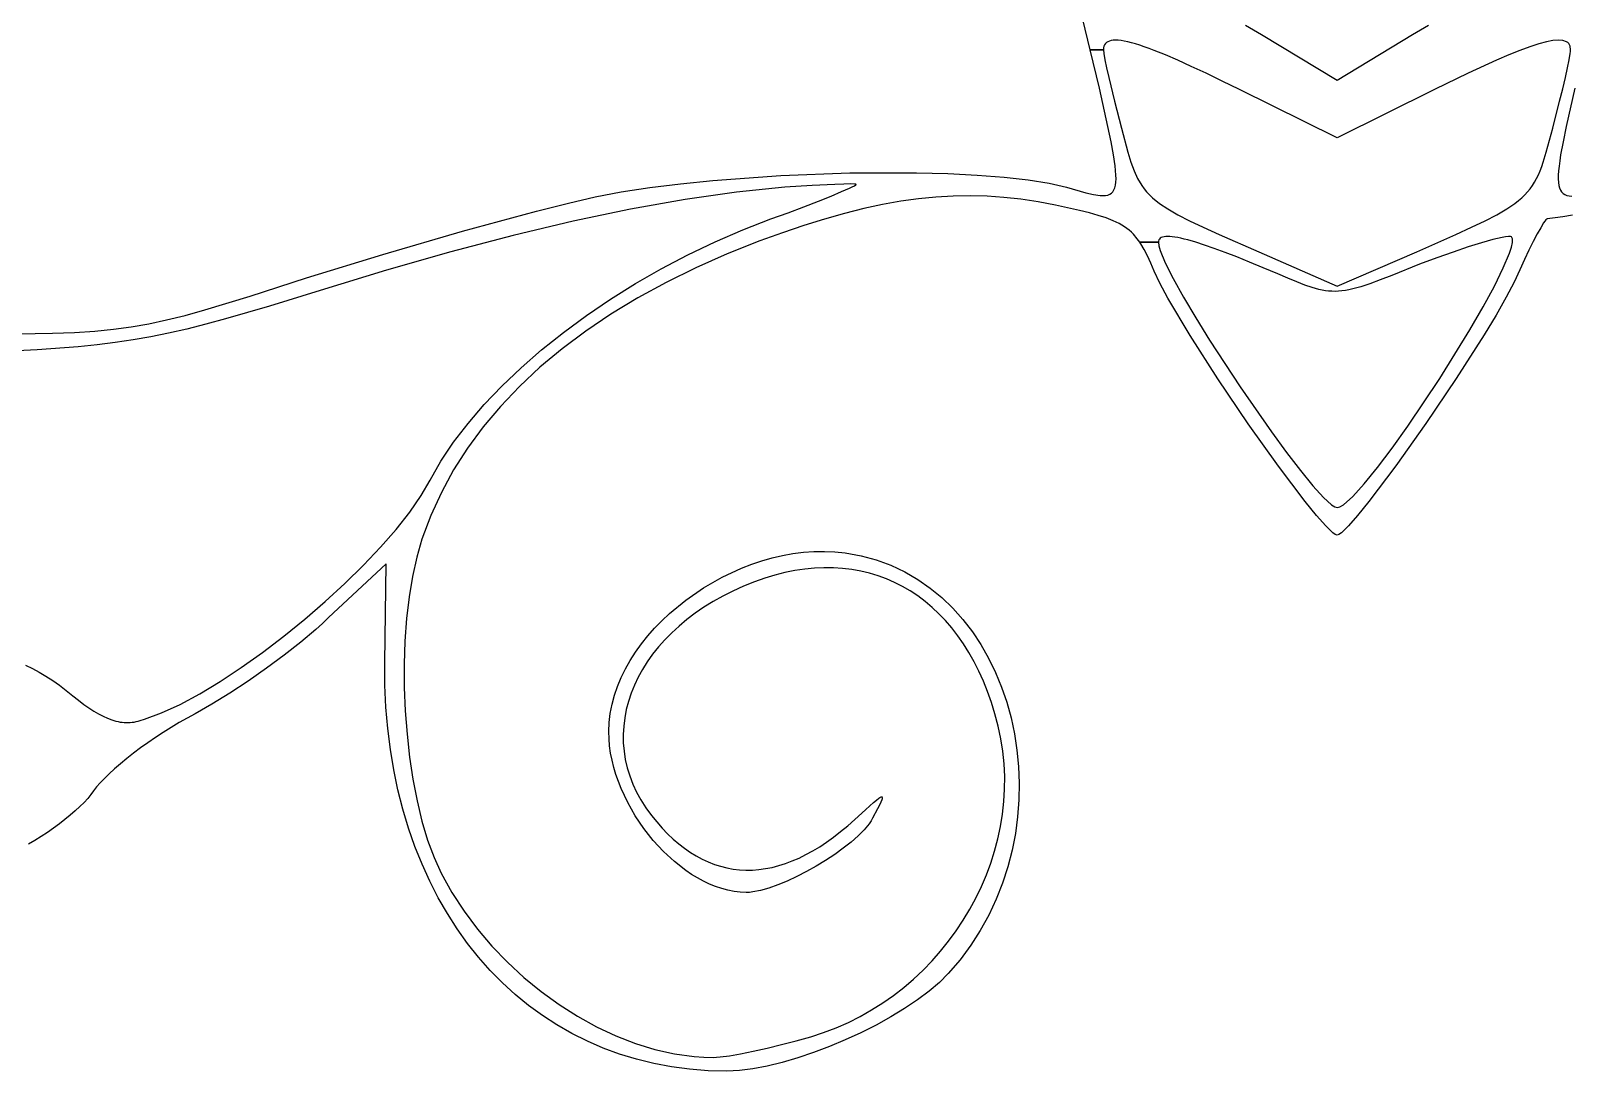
# Model space of a CAD drawing. Extents: x -119 to 121, y -47 to 51.
# Drawn here: x 69.44 to 77.35, y 36.53 to 41.87 of the extents above; entities that cross this region are included whole.
import ezdxf

# ---------------------------------------------------------------- set-up
doc = ezdxf.new("R2010")
doc.units = 0
doc.layers.add('BLACK', color=7, linetype='CONTINUOUS')

msp = doc.modelspace()

# ---------------------------------------------------------------- linework, layer by layer
at = {"layer": 'BLACK', "linetype": 'CONTINUOUS'}
for p, q in [((74.8842, 41.7731), (74.847, 41.9283)), ((75.6826, 41.8991), (75.7642, 41.8507)), ((75.7642, 41.8507), (76.1523, 41.6179)), ((76.1523, 41.6179), (76.5403, 41.8507)), ((76.5403, 41.8507), (76.6219, 41.8991)), ((74.9317, 41.5755), (74.8842, 41.7731)), ((74.8842, 41.7731), (74.9528, 41.7731)), ((74.9528, 41.7731), (74.8842, 41.7731)), ((74.9534, 41.7825), (74.9528, 41.7731)), ((74.9528, 41.7731), (74.9547, 41.7535)), ((74.9552, 41.791), (74.9534, 41.7825)), ((74.9583, 41.7984), (74.9552, 41.791)), ((74.9626, 41.8048), (74.9583, 41.7984)), ((74.9681, 41.8103), (74.9626, 41.8048)), ((74.975, 41.8147), (74.9681, 41.8103)), ((74.9831, 41.8181), (74.975, 41.8147)), ((74.9925, 41.8205), (74.9831, 41.8181)), ((75.0033, 41.8219), (74.9925, 41.8205)), ((75.0153, 41.8223), (75.0033, 41.8219)), ((75.0288, 41.8216), (75.0153, 41.8223)), ((75.0436, 41.82), (75.0288, 41.8216)), ((75.0598, 41.8173), (75.0436, 41.82)), ((75.0774, 41.8136), (75.0598, 41.8173)), ((75.0964, 41.8089), (75.0774, 41.8136)), ((75.1169, 41.8031), (75.0964, 41.8089)), ((75.1388, 41.7963), (75.1169, 41.8031)), ((75.1621, 41.7884), (75.1388, 41.7963)), ((75.1869, 41.7796), (75.1621, 41.7884)), ((75.2133, 41.7697), (75.1869, 41.7796)), ((75.2705, 41.7467), (75.2133, 41.7697)), ((77.0913, 41.7697), (77.0341, 41.7467)), ((77.1424, 41.7884), (77.0913, 41.7697)), ((77.1877, 41.8031), (77.1424, 41.7884)), ((77.2271, 41.8136), (77.1877, 41.8031)), ((77.2609, 41.82), (77.2271, 41.8136)), ((77.2892, 41.8223), (77.2609, 41.82)), ((77.312, 41.8205), (77.2892, 41.8223)), ((77.3296, 41.8147), (77.312, 41.8205)), ((77.3364, 41.8103), (77.3296, 41.8147)), ((77.3419, 41.8048), (77.3364, 41.8103)), ((77.3462, 41.7984), (77.3419, 41.8048)), ((77.3493, 41.791), (77.3462, 41.7984)), ((77.3517, 41.7731), (77.3493, 41.791)), ((77.3498, 41.7535), (77.3512, 41.7649)), ((77.3512, 41.7649), (77.3517, 41.7731)), ((74.9547, 41.7535), (74.9602, 41.7222)), ((74.9602, 41.7222), (74.9688, 41.6806)), ((75.3338, 41.7195), (75.2705, 41.7467)), ((75.4035, 41.6881), (75.3338, 41.7195)), ((75.4795, 41.6525), (75.4035, 41.6881)), ((76.9707, 41.7195), (76.825, 41.6525)), ((77.0341, 41.7467), (76.9707, 41.7195)), ((77.3357, 41.6806), (77.3443, 41.7222)), ((77.3443, 41.7222), (77.3498, 41.7535)), ((74.9688, 41.6806), (74.9802, 41.6302)), ((74.9802, 41.6302), (75.0094, 41.5092)), ((75.5621, 41.6126), (75.4795, 41.6525)), ((75.6513, 41.5685), (75.5621, 41.6126)), ((76.825, 41.6525), (76.6532, 41.5685)), ((77.3107, 41.5726), (77.3244, 41.6302)), ((77.3244, 41.6302), (77.3357, 41.6806)), ((74.9753, 41.3798), (74.9317, 41.5755)), ((76.1523, 41.3215), (75.6513, 41.5685)), ((76.6532, 41.5685), (76.1523, 41.3215)), ((77.2952, 41.5092), (77.3107, 41.5726)), ((77.3729, 41.5755), (77.3292, 41.3798)), ((75.0094, 41.5092), (75.0445, 41.3709)), ((77.26, 41.3709), (77.2952, 41.5092)), ((74.9918, 41.3007), (74.9753, 41.3798)), ((75.0445, 41.3709), (75.078, 41.2473)), ((77.2265, 41.2473), (77.26, 41.3709)), ((77.3292, 41.3798), (77.3128, 41.3007)), ((75.0044, 41.2332), (74.9918, 41.3007)), ((77.3128, 41.3007), (77.3002, 41.2331)), ((75.0129, 41.1766), (75.0044, 41.2332)), ((75.078, 41.2473), (75.0937, 41.1964)), ((77.2108, 41.1964), (77.2265, 41.2473)), ((77.3002, 41.2331), (77.2955, 41.2035)), ((73.2959, 41.1274), (73.6502, 41.1407)), ((73.6502, 41.1407), (73.9923, 41.1418)), ((73.9923, 41.1418), (74.153, 41.1377)), ((74.153, 41.1377), (74.3038, 41.1303)), ((74.3038, 41.1303), (74.4424, 41.1196)), ((75.017, 41.1302), (75.0129, 41.1766)), ((75.0173, 41.1105), (75.017, 41.1302)), ((75.0937, 41.1964), (75.1101, 41.1517)), ((75.1101, 41.1517), (75.1283, 41.112)), ((77.1764, 41.112), (77.1857, 41.1312)), ((77.1857, 41.1312), (77.1945, 41.1517)), ((77.1945, 41.1517), (77.2028, 41.1734)), ((77.2028, 41.1734), (77.2108, 41.1964)), ((77.2879, 41.1298), (77.2877, 41.1101)), ((77.2893, 41.1519), (77.2879, 41.1298)), ((77.2919, 41.1764), (77.2893, 41.1519)), ((77.2955, 41.2035), (77.2919, 41.1764)), ((72.4765, 41.0433), (72.6236, 41.0657)), ((72.6236, 41.0657), (72.7814, 41.0854)), ((72.7814, 41.0854), (72.9476, 41.1023)), ((72.9476, 41.1023), (73.2959, 41.1274)), ((73.3159, 41.0675), (73.0688, 41.0425)), ((73.4566, 41.0767), (73.3159, 41.0675)), ((73.5735, 41.0825), (73.4566, 41.0767)), ((73.6188, 41.084), (73.5735, 41.0825)), ((73.6077, 41.0451), (73.6482, 41.063)), ((73.6533, 41.0844), (73.6188, 41.084)), ((73.6482, 41.063), (73.663, 41.07)), ((73.6752, 41.0837), (73.6533, 41.0844)), ((73.663, 41.07), (73.6739, 41.0755)), ((73.6739, 41.0755), (73.6805, 41.0794)), ((73.6809, 41.0828), (73.6752, 41.0837)), ((73.6805, 41.0794), (73.6822, 41.0808)), ((73.6828, 41.0817), (73.6809, 41.0828)), ((73.6822, 41.0808), (73.6828, 41.0817)), ((74.4424, 41.1196), (74.5666, 41.1056)), ((74.5666, 41.1056), (74.674, 41.0883)), ((74.674, 41.0883), (74.7623, 41.0675)), ((74.7623, 41.0675), (74.8622, 41.0387)), ((75.0005, 41.0446), (75.0064, 41.0538)), ((75.0064, 41.0538), (75.011, 41.0649)), ((75.011, 41.0649), (75.0144, 41.078)), ((75.0144, 41.078), (75.0164, 41.0932)), ((75.0164, 41.0932), (75.0173, 41.1105)), ((75.1283, 41.112), (75.1493, 41.0764)), ((75.1493, 41.0764), (75.1613, 41.0598)), ((75.1613, 41.0598), (75.1743, 41.044)), ((77.1308, 41.044), (77.1437, 41.0598)), ((77.1437, 41.0598), (77.1556, 41.0764)), ((77.1556, 41.0764), (77.1664, 41.0937)), ((77.1664, 41.0937), (77.1764, 41.112)), ((77.2877, 41.1101), (77.2887, 41.0926)), ((77.2887, 41.0926), (77.2909, 41.0773)), ((77.2909, 41.0773), (77.2944, 41.064)), ((77.2944, 41.064), (77.2992, 41.0528)), ((77.2992, 41.0528), (77.3053, 41.0434)), ((72.0423, 40.9452), (72.2054, 40.9864)), ((72.2054, 40.9864), (72.3423, 41.0182)), ((72.3423, 41.0182), (72.4765, 41.0433)), ((72.8044, 41.0047), (72.5242, 40.9547)), ((73.0688, 41.0425), (72.8044, 41.0047)), ((73.4149, 40.9676), (73.4892, 40.9964)), ((73.4892, 40.9964), (73.5541, 41.0226)), ((73.5541, 41.0226), (73.6077, 41.0451)), ((73.8183, 40.9788), (73.7224, 40.958)), ((73.9117, 40.9956), (73.8183, 40.9788)), ((74.003, 41.0085), (73.9117, 40.9956)), ((74.0925, 41.0174), (74.003, 41.0085)), ((74.1806, 41.0226), (74.0925, 41.0174)), ((74.2679, 41.0239), (74.1806, 41.0226)), ((74.3548, 41.0216), (74.2679, 41.0239)), ((74.4415, 41.0155), (74.3548, 41.0216)), ((74.5287, 41.0058), (74.4415, 41.0155)), ((74.6167, 40.9926), (74.5287, 41.0058)), ((74.7059, 40.9758), (74.6167, 40.9926)), ((74.829, 40.9485), (74.7059, 40.9758)), ((74.8622, 41.0387), (74.9021, 41.0296)), ((74.9021, 41.0296), (74.9356, 41.0249)), ((74.9356, 41.0249), (74.9501, 41.0244)), ((74.9501, 41.0244), (74.963, 41.0254)), ((74.963, 41.0254), (74.9745, 41.0277)), ((74.9745, 41.0277), (74.9846, 41.0317)), ((74.9846, 41.0317), (74.9932, 41.0373)), ((74.9932, 41.0373), (75.0005, 41.0446)), ((75.1743, 41.044), (75.1885, 41.0286)), ((75.1885, 41.0286), (75.2042, 41.0137)), ((75.2042, 41.0137), (75.2401, 40.9848)), ((75.2401, 40.9848), (75.2831, 40.9561)), ((77.0453, 40.9704), (77.0657, 40.9848)), ((77.0657, 40.9848), (77.0843, 40.9992)), ((77.0843, 40.9992), (77.1012, 41.0137)), ((77.1012, 41.0137), (77.1167, 41.0286)), ((77.1167, 41.0286), (77.1308, 41.044)), ((77.3053, 41.0434), (77.3128, 41.0358)), ((77.3128, 41.0358), (77.3217, 41.03)), ((77.3217, 41.03), (77.332, 41.0258)), ((77.332, 41.0258), (77.3438, 41.0231)), ((77.3438, 41.0231), (77.3571, 41.0218)), ((71.6623, 40.8418), (72.0423, 40.9452)), ((72.2294, 40.8929), (71.9214, 40.8199)), ((72.5242, 40.9547), (72.2294, 40.8929)), ((73.1008, 40.8494), (73.2454, 40.9053)), ((73.2454, 40.9053), (73.333, 40.9369)), ((73.333, 40.9369), (73.4149, 40.9676)), ((73.521, 40.9042), (73.4147, 40.8712)), ((73.6234, 40.9332), (73.521, 40.9042)), ((73.7224, 40.958), (73.6234, 40.9332)), ((74.8805, 40.9357), (74.829, 40.9485)), ((74.9261, 40.9229), (74.8805, 40.9357)), ((74.9664, 40.9098), (74.9261, 40.9229)), ((75.0018, 40.8959), (74.9664, 40.9098)), ((75.033, 40.881), (75.0018, 40.8959)), ((75.2831, 40.9561), (75.3344, 40.9267)), ((75.3344, 40.9267), (75.3948, 40.8957)), ((75.3948, 40.8957), (75.4655, 40.862)), ((76.8428, 40.862), (76.9127, 40.8957)), ((76.9127, 40.8957), (76.9725, 40.9267)), ((76.9725, 40.9267), (76.9989, 40.9415)), ((76.9989, 40.9415), (77.0231, 40.9561)), ((77.0231, 40.9561), (77.0453, 40.9704)), ((77.2189, 40.8933), (77.2127, 40.8843)), ((77.2243, 40.8998), (77.2189, 40.8933)), ((77.2286, 40.9039), (77.2243, 40.8998)), ((77.2318, 40.9053), (77.2286, 40.9039)), ((77.2447, 40.9066), (77.2318, 40.9053)), ((77.2718, 40.9103), (77.2447, 40.9066)), ((77.3113, 40.9164), (77.2718, 40.9103)), ((77.3614, 40.9247), (77.3113, 40.9164)), ((71.2518, 40.7225), (71.6623, 40.8418)), ((71.9214, 40.8199), (71.6014, 40.7362)), ((72.9584, 40.7878), (73.1008, 40.8494)), ((73.3042, 40.8339), (73.1889, 40.7924)), ((73.4147, 40.8712), (73.3042, 40.8339)), ((75.0604, 40.8647), (75.033, 40.881)), ((75.0729, 40.8559), (75.0604, 40.8647)), ((75.0847, 40.8465), (75.0729, 40.8559)), ((75.0959, 40.8366), (75.0847, 40.8465)), ((75.1065, 40.8262), (75.0959, 40.8366)), ((75.1262, 40.8032), (75.1065, 40.8262)), ((75.2636, 40.8135), (75.256, 40.8117)), ((75.2724, 40.8145), (75.2636, 40.8135)), ((75.2824, 40.8149), (75.2724, 40.8145)), ((75.2936, 40.8145), (75.2824, 40.8149)), ((75.3059, 40.8133), (75.2936, 40.8145)), ((75.3195, 40.8115), (75.3059, 40.8133)), ((75.4655, 40.862), (75.5476, 40.8249)), ((75.5476, 40.8249), (75.7501, 40.7359)), ((76.5615, 40.7359), (76.7617, 40.8249)), ((76.7617, 40.8249), (76.8428, 40.862)), ((77.0174, 40.8136), (76.9993, 40.8103)), ((77.0318, 40.8153), (77.0174, 40.8136)), ((77.0422, 40.8153), (77.0318, 40.8153)), ((77.0483, 40.8135), (77.0422, 40.8153)), ((77.053, 40.8021), (77.0483, 40.8135)), ((77.1797, 40.8277), (77.1595, 40.7888)), ((77.1977, 40.8599), (77.1797, 40.8277)), ((77.2127, 40.8843), (77.1977, 40.8599)), ((71.6014, 40.7362), (71.2709, 40.6421)), ((72.8187, 40.7209), (72.9584, 40.7878)), ((73.1889, 40.7924), (73.0207, 40.7254)), ((75.1388, 40.7853), (75.1262, 40.8032)), ((75.1444, 40.7774), (75.1388, 40.7853)), ((75.1388, 40.7853), (75.235, 40.7853)), ((75.235, 40.7853), (75.1388, 40.7853)), ((75.1618, 40.7482), (75.1444, 40.7774)), ((75.1787, 40.7154), (75.1618, 40.7482)), ((75.2356, 40.7916), (75.235, 40.7853)), ((75.235, 40.7853), (75.2374, 40.7671)), ((75.2374, 40.7971), (75.2356, 40.7916)), ((75.2403, 40.8018), (75.2374, 40.7971)), ((75.2374, 40.7671), (75.2442, 40.7433)), ((75.2443, 40.8058), (75.2403, 40.8018)), ((75.2442, 40.7433), (75.2701, 40.6802)), ((75.2496, 40.8091), (75.2443, 40.8058)), ((75.256, 40.8117), (75.2496, 40.8091)), ((75.3343, 40.8089), (75.3195, 40.8115)), ((75.3503, 40.8056), (75.3343, 40.8089)), ((75.3674, 40.8016), (75.3503, 40.8056)), ((75.3859, 40.7968), (75.3674, 40.8016)), ((75.4263, 40.7851), (75.3859, 40.7968)), ((75.4717, 40.7705), (75.4263, 40.7851)), ((75.522, 40.7531), (75.4717, 40.7705)), ((75.5773, 40.7327), (75.522, 40.7531)), ((75.7501, 40.7359), (76.1523, 40.5595)), ((76.1523, 40.5595), (76.5615, 40.7359)), ((76.7477, 40.7352), (76.6639, 40.7054)), ((76.825, 40.7611), (76.7477, 40.7352)), ((76.894, 40.7827), (76.825, 40.7611)), ((76.9527, 40.7993), (76.894, 40.7827)), ((76.9993, 40.8103), (76.9527, 40.7993)), ((77.0376, 40.7295), (77.0473, 40.7596)), ((77.0473, 40.7596), (77.0525, 40.784)), ((77.0525, 40.784), (77.053, 40.8021)), ((77.1375, 40.7445), (77.1144, 40.6959)), ((77.1595, 40.7888), (77.1375, 40.7445)), ((70.8606, 40.6019), (71.2518, 40.7225)), ((72.6823, 40.6492), (72.8187, 40.7209)), ((73.0207, 40.7254), (72.86, 40.6542)), ((75.1959, 40.6785), (75.1787, 40.7154)), ((75.2139, 40.6372), (75.1959, 40.6785)), ((75.2701, 40.6802), (75.3106, 40.5994)), ((75.6376, 40.7096), (75.5773, 40.7327)), ((75.703, 40.6836), (75.6376, 40.7096)), ((75.7734, 40.6547), (75.703, 40.6836)), ((75.8489, 40.623), (75.7734, 40.6547)), ((76.5756, 40.6724), (76.4327, 40.6145)), ((76.6639, 40.7054), (76.5756, 40.6724)), ((77.0059, 40.6538), (77.0376, 40.7295)), ((77.1144, 40.6959), (77.0906, 40.6442)), ((70.571, 40.5084), (70.8606, 40.6019)), ((71.2709, 40.6421), (70.9312, 40.5384)), ((72.5496, 40.573), (72.6823, 40.6492)), ((72.7069, 40.5789), (72.5615, 40.4996)), ((72.86, 40.6542), (72.7069, 40.5789)), ((75.2422, 40.5754), (75.2139, 40.6372)), ((75.3106, 40.5994), (75.3635, 40.5041)), ((75.9, 40.6007), (75.8489, 40.623)), ((75.9455, 40.5815), (75.9, 40.6007)), ((75.9865, 40.5653), (75.9455, 40.5815)), ((76.3735, 40.5915), (76.3212, 40.5724)), ((76.4327, 40.6145), (76.3735, 40.5915)), ((76.9599, 40.5606), (77.0059, 40.6538)), ((77.0624, 40.5812), (77.0211, 40.5026)), ((77.0906, 40.6442), (77.0624, 40.5812)), ((70.3387, 40.4376), (70.571, 40.5084)), ((70.9312, 40.5384), (70.67, 40.457)), ((72.4214, 40.4929), (72.5496, 40.573)), ((72.5615, 40.4996), (72.424, 40.4162)), ((75.2834, 40.4979), (75.2422, 40.5754)), ((75.3972, 40.3064), (75.2834, 40.4979)), ((75.3635, 40.5041), (75.4265, 40.3976)), ((76.0239, 40.5524), (75.9865, 40.5653)), ((76.0417, 40.5471), (76.0239, 40.5524)), ((76.0589, 40.5427), (76.0417, 40.5471)), ((76.0758, 40.5391), (76.0589, 40.5427)), ((76.0925, 40.5364), (76.0758, 40.5391)), ((76.109, 40.5345), (76.0925, 40.5364)), ((76.1256, 40.5334), (76.109, 40.5345)), ((76.1423, 40.5333), (76.1256, 40.5334)), ((76.1593, 40.534), (76.1423, 40.5333)), ((76.1767, 40.5356), (76.1593, 40.534)), ((76.1947, 40.5381), (76.1767, 40.5356)), ((76.2134, 40.5415), (76.1947, 40.5381)), ((76.2328, 40.5458), (76.2134, 40.5415)), ((76.2532, 40.5511), (76.2328, 40.5458)), ((76.2746, 40.5572), (76.2532, 40.5511)), ((76.3212, 40.5724), (76.2746, 40.5572)), ((76.9019, 40.4537), (76.9599, 40.5606)), ((77.0211, 40.5026), (76.9688, 40.4111)), ((70.2374, 40.4097), (70.3387, 40.4376)), ((70.67, 40.457), (70.4453, 40.3915)), ((72.298, 40.4092), (72.4214, 40.4929)), ((76.8343, 40.3365), (76.9019, 40.4537)), ((69.7729, 40.3297), (69.8691, 40.3391)), ((69.8691, 40.3391), (69.961, 40.3514)), ((69.961, 40.3514), (70.0513, 40.367)), ((70.0513, 40.367), (70.1425, 40.3863)), ((70.1425, 40.3863), (70.2374, 40.4097)), ((70.2459, 40.3399), (70.1522, 40.3187)), ((70.3432, 40.3641), (70.2459, 40.3399)), ((70.4453, 40.3915), (70.3432, 40.3641)), ((72.18, 40.3223), (72.298, 40.4092)), ((72.424, 40.4162), (72.2943, 40.329)), ((75.4265, 40.3976), (75.4974, 40.2832)), ((76.9688, 40.4111), (76.9073, 40.3094)), ((69.2915, 40.3135), (69.5569, 40.3181)), ((69.5569, 40.3181), (69.6697, 40.3228)), ((69.6697, 40.3228), (69.7729, 40.3297)), ((69.8784, 40.2705), (69.7849, 40.2587)), ((69.9699, 40.2843), (69.8784, 40.2705)), ((70.0607, 40.3003), (69.9699, 40.2843)), ((70.1522, 40.3187), (70.0607, 40.3003)), ((72.068, 40.2327), (72.18, 40.3223)), ((72.2943, 40.329), (72.1727, 40.238)), ((75.5399, 40.0845), (75.3972, 40.3064)), ((75.4974, 40.2832), (75.654, 40.0436)), ((76.6797, 40.0868), (76.8343, 40.3365)), ((76.9073, 40.3094), (76.7646, 40.0862)), ((69.4781, 40.2328), (69.2378, 40.2209)), ((69.6879, 40.2487), (69.4781, 40.2328)), ((69.7849, 40.2587), (69.6879, 40.2487)), ((71.9624, 40.1408), (72.068, 40.2327)), ((72.1727, 40.238), (72.0592, 40.1433)), ((71.8639, 40.047), (71.9624, 40.1408)), ((72.0592, 40.1433), (71.9538, 40.0449)), ((71.773, 39.9518), (71.8639, 40.047)), ((71.9538, 40.0449), (71.8567, 39.943)), ((75.6963, 39.854), (75.5399, 40.0845)), ((75.654, 40.0436), (75.8155, 39.8117)), ((76.5152, 39.8411), (76.6797, 40.0868)), ((76.7646, 40.0862), (76.6082, 39.8549)), ((71.6901, 39.8555), (71.773, 39.9518)), ((71.8567, 39.943), (71.768, 39.8375)), ((71.6159, 39.7586), (71.6901, 39.8555)), ((71.768, 39.8375), (71.6878, 39.7288)), ((75.851, 39.6367), (75.6963, 39.854)), ((75.8155, 39.8117), (75.8926, 39.7067)), ((76.4351, 39.7289), (76.5152, 39.8411)), ((76.6082, 39.8549), (76.4535, 39.6371)), ((71.5509, 39.6615), (71.6159, 39.7586)), ((71.6878, 39.7288), (71.6161, 39.6166)), ((75.8926, 39.7067), (75.9643, 39.6135)), ((76.3597, 39.6289), (76.4351, 39.7289)), ((71.4956, 39.5647), (71.5509, 39.6615)), ((75.9888, 39.4545), (75.851, 39.6367)), ((76.2914, 39.5446), (76.3597, 39.6289)), ((76.4535, 39.6371), (76.3158, 39.4546)), ((71.4492, 39.485), (71.4956, 39.5647)), ((71.6161, 39.6166), (71.553, 39.5013)), ((75.9643, 39.6135), (76.0283, 39.5354)), ((71.3903, 39.4003), (71.4492, 39.485)), ((71.553, 39.5013), (71.4987, 39.3829)), ((76.0283, 39.5354), (76.0825, 39.4755)), ((76.0825, 39.4755), (76.1245, 39.4371)), ((76.1853, 39.4383), (76.2324, 39.4799)), ((76.2324, 39.4799), (76.2914, 39.5446)), ((71.3203, 39.3115), (71.3903, 39.4003)), ((76.0465, 39.3833), (75.9888, 39.4545)), ((76.1245, 39.4371), (76.1403, 39.427)), ((76.1403, 39.427), (76.1523, 39.4236)), ((76.1523, 39.4236), (76.1668, 39.4273)), ((76.1668, 39.4273), (76.1853, 39.4383)), ((76.3158, 39.4546), (76.258, 39.3834)), ((71.2405, 39.2201), (71.3203, 39.3115)), ((71.4987, 39.3829), (71.4533, 39.2613)), ((76.0943, 39.3291), (76.0465, 39.3833)), ((76.1302, 39.2946), (76.0943, 39.3291)), ((76.2102, 39.3291), (76.1744, 39.2946)), ((76.258, 39.3834), (76.2102, 39.3291)), ((71.4533, 39.2613), (71.4265, 39.1697)), ((76.1431, 39.2856), (76.1302, 39.2946)), ((76.1523, 39.2825), (76.1431, 39.2856)), ((76.1615, 39.2856), (76.1523, 39.2825)), ((76.1744, 39.2946), (76.1615, 39.2856)), ((71.1524, 39.1271), (71.2405, 39.2201)), ((71.4265, 39.1697), (71.4046, 39.0705)), ((73.1986, 39.1506), (73.2515, 39.1656)), ((73.2515, 39.1656), (73.3048, 39.1779)), ((73.3048, 39.1779), (73.3584, 39.1874)), ((73.3584, 39.1874), (73.4122, 39.1942)), ((73.4122, 39.1942), (73.466, 39.198)), ((73.466, 39.198), (73.5197, 39.1988)), ((73.5197, 39.1988), (73.5732, 39.1964)), ((73.5732, 39.1964), (73.6264, 39.1908)), ((73.6264, 39.1908), (73.708, 39.1761)), ((73.708, 39.1761), (73.7863, 39.1549)), ((73.7863, 39.1549), (73.861, 39.1274)), ((71.2698, 39.1343), (70.9735, 38.8592)), ((71.0573, 39.0336), (71.1524, 39.1271)), ((71.2628, 38.6263), (71.2698, 39.1343)), ((72.9944, 39.0667), (73.0948, 39.1133)), ((73.0948, 39.1133), (73.1464, 39.1332)), ((73.1464, 39.1332), (73.1986, 39.1506)), ((73.2656, 39.0768), (73.2134, 39.0611)), ((73.3172, 39.0898), (73.2656, 39.0768)), ((73.3683, 39.1), (73.3172, 39.0898)), ((73.4187, 39.1076), (73.3683, 39.1)), ((73.4685, 39.1125), (73.4187, 39.1076)), ((73.5176, 39.1148), (73.4685, 39.1125)), ((73.566, 39.1144), (73.5176, 39.1148)), ((73.6135, 39.1114), (73.566, 39.1144)), ((73.6602, 39.1058), (73.6135, 39.1114)), ((73.7061, 39.0976), (73.6602, 39.1058)), ((73.7511, 39.0869), (73.7061, 39.0976)), ((73.7951, 39.0736), (73.7511, 39.0869)), ((73.8381, 39.0578), (73.7951, 39.0736)), ((73.861, 39.1274), (73.9321, 39.0939)), ((73.9321, 39.0939), (73.9996, 39.0549)), ((70.9566, 38.941), (71.0573, 39.0336)), ((71.4046, 39.0705), (71.3872, 38.9646)), ((72.8079, 38.9491), (72.8984, 39.0117)), ((72.8984, 39.0117), (72.9944, 39.0667)), ((73.05, 38.9953), (72.9981, 38.9691)), ((73.1043, 39.0199), (73.05, 38.9953)), ((73.1607, 39.0426), (73.1043, 39.0199)), ((73.2134, 39.0611), (73.1607, 39.0426)), ((73.88, 39.0395), (73.8381, 39.0578)), ((73.9209, 39.0188), (73.88, 39.0395)), ((73.9607, 38.9956), (73.9209, 39.0188)), ((73.9994, 38.9699), (73.9607, 38.9956)), ((73.9996, 39.0549), (74.0634, 39.0105)), ((74.0634, 39.0105), (74.1233, 38.9611)), ((70.8518, 38.8503), (70.9566, 38.941)), ((71.3872, 38.9646), (71.3744, 38.8535)), ((72.7241, 38.8797), (72.8079, 38.9491)), ((72.9484, 38.9413), (72.9011, 38.9119)), ((72.9981, 38.9691), (72.9484, 38.9413)), ((74.0368, 38.9418), (73.9994, 38.9699)), ((74.073, 38.9113), (74.0368, 38.9418)), ((74.1233, 38.9611), (74.1794, 38.907)), ((70.7441, 38.7628), (70.8518, 38.8503)), ((70.9735, 38.8592), (70.9426, 38.8293)), ((71.3744, 38.8535), (71.3662, 38.7383)), ((72.648, 38.8044), (72.685, 38.8427)), ((72.685, 38.8427), (72.7241, 38.8797)), ((72.8136, 38.849), (72.7734, 38.8155)), ((72.8561, 38.8811), (72.8136, 38.849)), ((72.9011, 38.9119), (72.8561, 38.8811)), ((74.1079, 38.8785), (74.073, 38.9113)), ((74.1415, 38.8432), (74.1079, 38.8785)), ((74.1737, 38.8057), (74.1415, 38.8432)), ((74.1794, 38.907), (74.2314, 38.8486)), ((74.2314, 38.8486), (74.2795, 38.7861)), ((70.635, 38.6796), (70.7441, 38.7628)), ((70.9085, 38.7983), (70.8318, 38.7334)), ((70.9426, 38.8293), (70.9085, 38.7983)), ((72.5806, 38.7239), (72.6131, 38.7647)), ((72.6131, 38.7647), (72.648, 38.8044)), ((72.7358, 38.7808), (72.7006, 38.7451)), ((72.7734, 38.8155), (72.7358, 38.7808)), ((74.2045, 38.7658), (74.1737, 38.8057)), ((74.2339, 38.7236), (74.2045, 38.7658)), ((74.2795, 38.7861), (74.3234, 38.7199)), ((70.5259, 38.6019), (70.635, 38.6796)), ((70.8318, 38.7334), (70.7464, 38.6663)), ((71.3662, 38.7383), (71.3624, 38.6202)), ((72.5231, 38.6391), (72.5505, 38.682)), ((72.5505, 38.682), (72.5806, 38.7239)), ((72.668, 38.7083), (72.638, 38.6705)), ((72.7006, 38.7451), (72.668, 38.7083)), ((74.2617, 38.6791), (74.2339, 38.7236)), ((74.2881, 38.6323), (74.2617, 38.6791)), ((74.3234, 38.7199), (74.3631, 38.6503)), ((69.4176, 38.615), (69.4528, 38.598)), ((70.4181, 38.5309), (70.5259, 38.6019)), ((70.6551, 38.599), (70.5608, 38.5333)), ((70.7464, 38.6663), (70.6551, 38.599)), ((71.2636, 38.5117), (71.2628, 38.6263)), ((71.3624, 38.6202), (71.3629, 38.5005)), ((72.4983, 38.5954), (72.5231, 38.6391)), ((72.6105, 38.6319), (72.5857, 38.5925)), ((72.638, 38.6705), (72.6105, 38.6319)), ((74.3129, 38.5833), (74.2881, 38.6323)), ((74.3631, 38.6503), (74.3985, 38.5776)), ((69.4528, 38.598), (69.4879, 38.5792)), ((69.4879, 38.5792), (69.5228, 38.5585)), ((69.5228, 38.5585), (69.5575, 38.5359)), ((69.5575, 38.5359), (69.5922, 38.5115)), ((70.313, 38.4677), (70.4181, 38.5309)), ((70.5608, 38.5333), (70.4665, 38.4712)), ((72.4576, 38.5057), (72.4764, 38.5509)), ((72.4764, 38.5509), (72.4983, 38.5954)), ((72.5636, 38.5524), (72.5442, 38.5117)), ((72.5857, 38.5925), (72.5636, 38.5524)), ((74.336, 38.5321), (74.3129, 38.5833)), ((74.3575, 38.4787), (74.336, 38.5321)), ((74.3985, 38.5776), (74.4296, 38.5021)), ((69.5922, 38.5115), (69.6267, 38.4852)), ((69.6267, 38.4852), (69.6612, 38.457)), ((69.6612, 38.457), (69.6896, 38.4342)), ((70.2121, 38.4135), (70.313, 38.4677)), ((70.4665, 38.4712), (70.3749, 38.4146)), ((71.2687, 38.3993), (71.2636, 38.5117)), ((71.3629, 38.5005), (71.3677, 38.3803)), ((72.4293, 38.4138), (72.4418, 38.46)), ((72.4418, 38.46), (72.4576, 38.5057)), ((72.5276, 38.4704), (72.5137, 38.4287)), ((72.5442, 38.5117), (72.5276, 38.4704)), ((74.3774, 38.4231), (74.3575, 38.4787)), ((74.4296, 38.5021), (74.4562, 38.4242)), ((69.6896, 38.4342), (69.7169, 38.4136)), ((69.7169, 38.4136), (69.743, 38.3951)), ((69.743, 38.3951), (69.7681, 38.3787)), ((69.7681, 38.3787), (69.7923, 38.3644)), ((69.7923, 38.3644), (69.8157, 38.3521)), ((70.028, 38.337), (70.1166, 38.3696)), ((70.1166, 38.3696), (70.2121, 38.4135)), ((70.2891, 38.3653), (70.248, 38.3433)), ((70.3749, 38.4146), (70.2891, 38.3653)), ((71.278, 38.2893), (71.2687, 38.3993)), ((71.3677, 38.3803), (71.3768, 38.2608)), ((72.4147, 38.3205), (72.4202, 38.3673)), ((72.4202, 38.3673), (72.4293, 38.4138)), ((72.5027, 38.3866), (72.4945, 38.3442)), ((72.5137, 38.4287), (72.5027, 38.3866)), ((74.3954, 38.3653), (74.3774, 38.4231)), ((74.4127, 38.3015), (74.3954, 38.3653)), ((74.4562, 38.4242), (74.4783, 38.3441)), ((69.8157, 38.3521), (69.8384, 38.3418)), ((69.8384, 38.3418), (69.8605, 38.3335)), ((69.8605, 38.3335), (69.8713, 38.3301)), ((69.8713, 38.3301), (69.8821, 38.3272)), ((69.8821, 38.3272), (69.8927, 38.3248)), ((69.8927, 38.3248), (69.9033, 38.3229)), ((69.9033, 38.3229), (69.9138, 38.3215)), ((69.9138, 38.3215), (69.9242, 38.3205)), ((69.9242, 38.3205), (69.9346, 38.3201)), ((69.9346, 38.3201), (69.9449, 38.3201)), ((69.9449, 38.3201), (69.9552, 38.3206)), ((69.9552, 38.3206), (69.9656, 38.3215)), ((69.9656, 38.3215), (69.9759, 38.3229)), ((69.9759, 38.3229), (69.9862, 38.3248)), ((69.9862, 38.3248), (69.9966, 38.3272)), ((69.9966, 38.3272), (70.007, 38.33)), ((70.007, 38.33), (70.028, 38.337)), ((70.1657, 38.2953), (70.1252, 38.2698)), ((70.2068, 38.3199), (70.1657, 38.2953)), ((70.248, 38.3433), (70.2068, 38.3199)), ((71.2914, 38.1818), (71.278, 38.2893)), ((72.4128, 38.2735), (72.4147, 38.3205)), ((72.4892, 38.3016), (72.4868, 38.2589)), ((72.4945, 38.3442), (72.4892, 38.3016)), ((74.4264, 38.2373), (74.4127, 38.3015)), ((74.4783, 38.3441), (74.4959, 38.2622)), ((70.0464, 38.2167), (70.0087, 38.1896)), ((70.0853, 38.2435), (70.0464, 38.2167)), ((70.1252, 38.2698), (70.0853, 38.2435)), ((71.3768, 38.2608), (71.3899, 38.1433)), ((72.4139, 38.237), (72.4128, 38.2735)), ((72.4171, 38.2003), (72.4139, 38.237)), ((72.4868, 38.2589), (72.4874, 38.2162)), ((72.4874, 38.2162), (72.491, 38.1734)), ((74.4364, 38.1729), (74.4264, 38.2373)), ((74.4959, 38.2622), (74.5087, 38.1788)), ((69.938, 38.1354), (69.9055, 38.1088)), ((69.9725, 38.1624), (69.938, 38.1354)), ((70.0087, 38.1896), (69.9725, 38.1624)), ((71.3088, 38.0768), (71.2914, 38.1818)), ((71.3899, 38.1433), (71.4072, 38.0289)), ((72.4223, 38.1635), (72.4171, 38.2003)), ((72.4295, 38.1267), (72.4223, 38.1635)), ((72.4386, 38.0899), (72.4295, 38.1267)), ((72.491, 38.1734), (72.4976, 38.1309)), ((72.4976, 38.1309), (72.5073, 38.0885)), ((74.4428, 38.1082), (74.4364, 38.1729)), ((74.5087, 38.1788), (74.5169, 38.0943)), ((69.8476, 38.0577), (69.8226, 38.0336)), ((69.8753, 38.0828), (69.8476, 38.0577)), ((69.9055, 38.1088), (69.8753, 38.0828)), ((71.3302, 37.9744), (71.3088, 38.0768)), ((72.4495, 38.0533), (72.4386, 38.0899)), ((72.4621, 38.0169), (72.4495, 38.0533)), ((72.5073, 38.0885), (72.52, 38.0464)), ((72.52, 38.0464), (72.5359, 38.0047)), ((74.4457, 38.0435), (74.4428, 38.1082)), ((74.5169, 38.0943), (74.5202, 38.0088)), ((69.767, 37.9702), (69.7535, 37.9511)), ((69.7821, 37.9896), (69.767, 37.9702)), ((69.8007, 38.0109), (69.7821, 37.9896)), ((69.8226, 38.0336), (69.8007, 38.0109)), ((71.3554, 37.8748), (71.3302, 37.9744)), ((71.4072, 38.0289), (71.4285, 37.9189)), ((72.4764, 37.9808), (72.4621, 38.0169)), ((72.5097, 37.9101), (72.4764, 37.9808)), ((72.5359, 38.0047), (72.555, 37.9634)), ((74.4414, 37.9144), (74.4452, 37.9789)), ((74.4452, 37.9789), (74.4457, 38.0435)), ((74.5202, 38.0088), (74.5186, 37.9228)), ((69.6968, 37.8887), (69.6731, 37.8667)), ((69.7182, 37.9102), (69.6968, 37.8887)), ((69.7372, 37.931), (69.7182, 37.9102)), ((69.7535, 37.9511), (69.7372, 37.931)), ((71.4285, 37.9189), (71.4536, 37.8145)), ((72.5486, 37.8418), (72.5097, 37.9101)), ((72.555, 37.9634), (72.5773, 37.9227)), ((72.5773, 37.9227), (72.6028, 37.8826)), ((73.7315, 37.8729), (73.7538, 37.893)), ((73.7538, 37.893), (73.7724, 37.9094)), ((73.7724, 37.9094), (73.7877, 37.9222)), ((73.7877, 37.9222), (73.7997, 37.9315)), ((73.8024, 37.8967), (73.7928, 37.8776)), ((73.7997, 37.9315), (73.8044, 37.9348)), ((73.8097, 37.9123), (73.8024, 37.8967)), ((73.8044, 37.9348), (73.8085, 37.9372)), ((73.8085, 37.9372), (73.8117, 37.9387)), ((73.8147, 37.9243), (73.8097, 37.9123)), ((73.8117, 37.9387), (73.8142, 37.9393)), ((73.8142, 37.9393), (73.816, 37.939)), ((73.8163, 37.929), (73.8147, 37.9243)), ((73.816, 37.939), (73.8171, 37.9378)), ((73.8172, 37.9329), (73.8163, 37.929)), ((73.8171, 37.9378), (73.8175, 37.9358)), ((73.8175, 37.9358), (73.8172, 37.9329)), ((74.4342, 37.8502), (74.4414, 37.9144)), ((74.5186, 37.9228), (74.512, 37.8366)), ((69.6203, 37.8222), (69.5915, 37.7999)), ((69.6476, 37.8445), (69.6203, 37.8222)), ((69.6731, 37.8667), (69.6476, 37.8445)), ((71.3845, 37.778), (71.3554, 37.8748)), ((71.4536, 37.8145), (71.4827, 37.7169)), ((72.5927, 37.7766), (72.5486, 37.8418)), ((72.6028, 37.8826), (72.6315, 37.8432)), ((72.6315, 37.8432), (72.6589, 37.8098)), ((72.6589, 37.8098), (72.6867, 37.7786)), ((73.6394, 37.79), (73.6758, 37.822)), ((73.6758, 37.822), (73.7315, 37.8729)), ((73.7593, 37.8149), (73.7493, 37.8003)), ((73.7675, 37.829), (73.7593, 37.8149)), ((73.7928, 37.8776), (73.7675, 37.829)), ((74.4239, 37.7864), (74.4342, 37.8502)), ((74.512, 37.8366), (74.5004, 37.7505)), ((69.4987, 37.7354), (69.4664, 37.7152)), ((69.5304, 37.7564), (69.4987, 37.7354)), ((69.5615, 37.7779), (69.5304, 37.7564)), ((69.5915, 37.7999), (69.5615, 37.7779)), ((71.4172, 37.6841), (71.3845, 37.778)), ((72.6412, 37.7153), (72.5927, 37.7766)), ((72.6867, 37.7786), (72.7149, 37.7495)), ((72.7149, 37.7495), (72.7435, 37.7224)), ((73.5313, 37.7066), (73.5672, 37.7323)), ((73.5672, 37.7323), (73.6033, 37.7601)), ((73.6033, 37.7601), (73.6394, 37.79)), ((73.6933, 37.7389), (73.6571, 37.707)), ((73.7243, 37.7701), (73.6933, 37.7389)), ((73.7493, 37.8003), (73.7243, 37.7701)), ((74.4103, 37.7232), (74.4239, 37.7864)), ((74.5004, 37.7505), (74.4836, 37.6648)), ((69.4664, 37.7152), (69.4338, 37.6959)), ((71.4537, 37.5932), (71.4172, 37.6841)), ((71.4827, 37.7169), (71.5155, 37.6272)), ((72.6937, 37.6585), (72.6412, 37.7153)), ((72.7494, 37.6069), (72.6937, 37.6585)), ((72.7435, 37.7224), (72.7726, 37.6975)), ((72.7726, 37.6975), (72.8021, 37.6747)), ((72.8021, 37.6747), (72.8319, 37.654)), ((72.8319, 37.654), (72.8622, 37.6355)), ((73.4247, 37.6421), (73.4601, 37.6615)), ((73.4601, 37.6615), (73.4956, 37.683)), ((73.4956, 37.683), (73.5313, 37.7066)), ((73.6167, 37.675), (73.5726, 37.6434)), ((73.6571, 37.707), (73.6167, 37.675)), ((74.3741, 37.5988), (74.3937, 37.6606)), ((74.3937, 37.6606), (74.4103, 37.7232)), ((74.4836, 37.6648), (74.4617, 37.5798)), ((71.4936, 37.5053), (71.4537, 37.5932)), ((71.5155, 37.6272), (71.552, 37.5468)), ((72.8078, 37.5613), (72.7494, 37.6069)), ((72.8622, 37.6355), (72.8928, 37.619)), ((72.8928, 37.619), (72.9238, 37.6046)), ((72.9238, 37.6046), (72.9551, 37.5924)), ((72.9551, 37.5924), (72.9867, 37.5822)), ((72.9867, 37.5822), (73.0187, 37.5742)), ((73.0187, 37.5742), (73.0511, 37.5682)), ((73.1833, 37.5656), (73.2171, 37.5702)), ((73.2171, 37.5702), (73.2511, 37.5769)), ((73.2511, 37.5769), (73.2854, 37.5857)), ((73.2854, 37.5857), (73.3199, 37.5967)), ((73.3199, 37.5967), (73.3546, 37.6097)), ((73.3546, 37.6097), (73.3896, 37.6249)), ((73.3896, 37.6249), (73.4247, 37.6421)), ((73.4773, 37.583), (73.4276, 37.5552)), ((73.5259, 37.6125), (73.4773, 37.583)), ((73.5726, 37.6434), (73.5259, 37.6125)), ((74.3515, 37.5379), (74.3741, 37.5988)), ((74.4617, 37.5798), (74.4344, 37.4958)), ((71.5371, 37.4207), (71.4936, 37.5053)), ((71.552, 37.5468), (71.6073, 37.4478)), ((72.8378, 37.541), (72.8078, 37.5613)), ((72.8682, 37.5225), (72.8378, 37.541)), ((72.899, 37.5057), (72.8682, 37.5225)), ((72.9301, 37.491), (72.899, 37.5057)), ((72.9614, 37.4782), (72.9301, 37.491)), ((73.0511, 37.5682), (73.0837, 37.5644)), ((73.0837, 37.5644), (73.1166, 37.5627)), ((73.1166, 37.5627), (73.1498, 37.5631)), ((73.1498, 37.5631), (73.1833, 37.5656)), ((73.3283, 37.5066), (73.2803, 37.4867)), ((73.3777, 37.5295), (73.3283, 37.5066)), ((73.4276, 37.5552), (73.3777, 37.5295)), ((74.326, 37.478), (74.3515, 37.5379)), ((74.4344, 37.4958), (74.4018, 37.4132)), ((71.584, 37.3393), (71.5371, 37.4207)), ((71.6073, 37.4478), (71.6697, 37.3522)), ((72.9928, 37.4676), (72.9614, 37.4782)), ((73.0243, 37.4592), (72.9928, 37.4676)), ((73.0558, 37.4531), (73.0243, 37.4592)), ((73.0872, 37.4493), (73.0558, 37.4531)), ((73.1184, 37.448), (73.0872, 37.4493)), ((73.1349, 37.4487), (73.1184, 37.448)), ((73.1527, 37.4507), (73.1349, 37.4487)), ((73.1917, 37.4583), (73.1527, 37.4507)), ((73.2345, 37.4705), (73.1917, 37.4583)), ((73.2803, 37.4867), (73.2345, 37.4705)), ((74.2667, 37.3616), (74.2977, 37.4192)), ((74.2977, 37.4192), (74.326, 37.478)), ((74.4018, 37.4132), (74.3637, 37.3323)), ((71.6342, 37.2612), (71.584, 37.3393)), ((71.6697, 37.3522), (71.7384, 37.2605)), ((74.2329, 37.3054), (74.2667, 37.3616)), ((71.6877, 37.1866), (71.6342, 37.2612)), ((71.7384, 37.2605), (71.813, 37.1729)), ((74.1966, 37.2507), (74.2329, 37.3054)), ((74.3637, 37.3323), (74.3202, 37.2534)), ((71.7443, 37.1156), (71.6877, 37.1866)), ((74.1162, 37.1463), (74.1576, 37.1976)), ((74.1576, 37.1976), (74.1966, 37.2507)), ((74.271, 37.1768), (74.2161, 37.1028)), ((74.3202, 37.2534), (74.271, 37.1768)), ((71.8041, 37.0481), (71.7443, 37.1156)), ((71.813, 37.1729), (71.8928, 37.0899)), ((74.0262, 37.0491), (74.0724, 37.0967)), ((74.0724, 37.0967), (74.1162, 37.1463)), ((74.2161, 37.1028), (74.1555, 37.0318)), ((71.8668, 36.9843), (71.8041, 37.0481)), ((71.8928, 37.0899), (71.9773, 37.012)), ((73.9778, 37.0036), (74.0262, 37.0491)), ((74.1555, 37.0318), (74.1103, 36.9866)), ((71.9325, 36.9244), (71.8668, 36.9843)), ((71.9773, 37.012), (72.0659, 36.9396)), ((72.0659, 36.9396), (72.1579, 36.873)), ((73.8743, 36.9193), (73.9271, 36.9603)), ((73.9271, 36.9603), (73.9778, 37.0036)), ((74.0572, 36.9414), (73.9973, 36.8965)), ((74.1103, 36.9866), (74.0572, 36.9414)), ((72.0011, 36.8683), (71.9325, 36.9244)), ((72.0725, 36.8162), (72.0011, 36.8683)), ((72.1579, 36.873), (72.2529, 36.8127)), ((73.7625, 36.8448), (73.8194, 36.8808)), ((73.8194, 36.8808), (73.8743, 36.9193)), ((73.9973, 36.8965), (73.9314, 36.8523)), ((72.1466, 36.7681), (72.0725, 36.8162)), ((72.2529, 36.8127), (72.3501, 36.7591)), ((73.5803, 36.7533), (73.6428, 36.7809)), ((73.6428, 36.7809), (73.7036, 36.8114)), ((73.7036, 36.8114), (73.7625, 36.8448)), ((73.8605, 36.8093), (73.7856, 36.7678)), ((73.9314, 36.8523), (73.8605, 36.8093)), ((72.2233, 36.7243), (72.1466, 36.7681)), ((72.3026, 36.6846), (72.2233, 36.7243)), ((72.3501, 36.7591), (72.4491, 36.7127)), ((72.4491, 36.7127), (72.5492, 36.6737)), ((73.3749, 36.6865), (73.45, 36.7072)), ((73.45, 36.7072), (73.516, 36.7287)), ((73.516, 36.7287), (73.5803, 36.7533)), ((73.7075, 36.7284), (73.6273, 36.6913)), ((73.7856, 36.7678), (73.7075, 36.7284)), ((72.3843, 36.6493), (72.3026, 36.6846)), ((72.4685, 36.6184), (72.3843, 36.6493)), ((72.5492, 36.6737), (72.6498, 36.6427)), ((72.6498, 36.6427), (72.7504, 36.62)), ((73.0896, 36.62), (73.1545, 36.6331)), ((73.1545, 36.6331), (73.2251, 36.6489)), ((73.2251, 36.6489), (73.2993, 36.6669)), ((73.2993, 36.6669), (73.3749, 36.6865)), ((73.464, 36.6261), (73.3828, 36.5987)), ((73.5458, 36.6571), (73.464, 36.6261)), ((73.6273, 36.6913), (73.5458, 36.6571)), ((72.555, 36.592), (72.4685, 36.6184)), ((72.6437, 36.5702), (72.555, 36.592)), ((72.7346, 36.5531), (72.6437, 36.5702)), ((72.8276, 36.5408), (72.7346, 36.5531)), ((72.7504, 36.62), (72.8503, 36.6061)), ((72.8503, 36.6061), (72.8999, 36.6026)), ((72.8999, 36.6026), (72.949, 36.6014)), ((72.949, 36.6014), (72.9653, 36.6019)), ((72.9653, 36.6019), (72.9847, 36.6036)), ((72.9847, 36.6036), (73.0323, 36.61)), ((73.0323, 36.61), (73.0896, 36.62)), ((73.1526, 36.5425), (73.0834, 36.5338)), ((73.2262, 36.5565), (73.1526, 36.5425)), ((73.3033, 36.5754), (73.2262, 36.5565)), ((73.3828, 36.5987), (73.3033, 36.5754)), ((72.9226, 36.5333), (72.8276, 36.5408)), ((73.0196, 36.5308), (72.9226, 36.5333)), ((73.0834, 36.5338), (73.0196, 36.5308))]:
    msp.add_line(p, q, dxfattribs=at)

doc.saveas('drawing.dxf')
